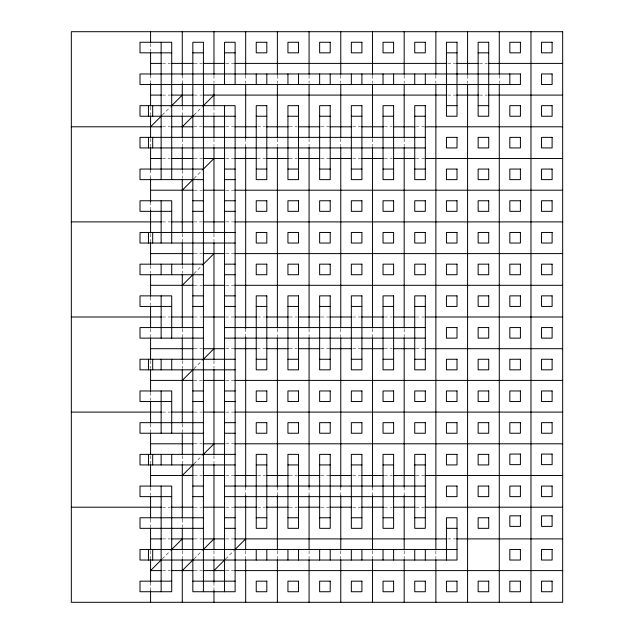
<?xml version="1.0" encoding="UTF-8"?>
<svg xmlns="http://www.w3.org/2000/svg" width="634" height="634" viewBox="0 0 634 634"><rect width="100%" height="100%" fill="white"/><g stroke="black" fill="none" stroke-linecap="round" stroke-linejoin="round"><path stroke-width="0.48" stroke-dasharray="3.17 2.38" d="M162.288 115.087L170.562 106.813M193.988 115.087L202.262 106.813M193.988 178.487L202.262 170.213M193.988 273.587L202.262 265.313M193.988 368.687L202.262 360.413M193.988 463.787L202.262 455.513M162.288 558.887L170.562 550.613M193.988 558.887L202.262 550.613M225.688 558.887L233.962 550.613M162.463 63.4L170.387 63.4M194.162 63.4L202.088 63.4M225.862 63.4L233.787 63.4M447.762 63.4L455.688 63.4M479.462 63.4L487.387 63.4M162.463 95.1L170.387 95.1M194.162 95.1L202.088 95.1M447.762 95.1L455.688 95.1M479.462 95.1L487.387 95.1M162.463 126.8L170.387 126.8M193.806 126.8L202.444 126.8M225.862 126.8L233.787 126.8M257.562 126.8L265.488 126.8M289.262 126.8L297.188 126.8M320.962 126.8L328.887 126.8M352.662 126.8L360.587 126.8M384.363 126.8L392.287 126.8M416.062 126.8L423.988 126.8M162.463 158.5L170.387 158.5M194.162 158.5L202.088 158.5M225.862 158.5L233.787 158.5M257.206 158.5L265.844 158.5M289.262 158.5L297.188 158.5M320.962 158.5L328.887 158.5M352.662 158.5L360.587 158.5M384.363 158.5L392.287 158.5M416.062 158.5L423.988 158.5M194.162 190.2L202.088 190.2M225.862 190.2L233.787 190.2M162.463 221.9L170.387 221.9M193.806 221.9L202.444 221.9M225.862 221.9L233.787 221.9M194.162 253.6L202.088 253.6M225.862 253.6L233.787 253.6M194.162 285.3L202.088 285.3M225.862 285.3L233.787 285.3M162.463 317L170.387 317M194.162 317L202.088 317M225.506 317L234.144 317M257.562 317L265.488 317M289.262 317L297.188 317M320.962 317L328.887 317M352.662 317L360.587 317M384.363 317L392.287 317M416.062 317L423.988 317M194.162 348.7L202.088 348.7M225.862 348.7L233.787 348.7M257.206 348.7L265.844 348.7M289.262 348.7L297.188 348.7M320.962 348.7L328.887 348.7M352.662 348.7L360.587 348.7M384.363 348.7L392.287 348.7M416.062 348.7L423.988 348.7M193.806 380.4L202.444 380.4M225.862 380.4L233.787 380.4M162.463 412.1L170.387 412.1M194.162 412.1L202.088 412.1M225.862 412.1L233.787 412.1M194.162 443.8L202.088 443.8M225.862 443.8L233.787 443.8M194.162 475.5L202.088 475.5M225.862 475.5L233.787 475.5M257.562 475.5L265.488 475.5M289.262 475.5L297.188 475.5M320.962 475.5L328.887 475.5M352.662 475.5L360.587 475.5M384.363 475.5L392.287 475.5M416.062 475.5L423.988 475.5M162.463 507.2L170.387 507.2M194.162 507.2L202.088 507.2M225.862 507.2L233.787 507.2M257.562 507.2L265.488 507.2M289.262 507.2L297.188 507.2M320.962 507.2L328.887 507.2M352.662 507.2L360.587 507.2M384.363 507.2L392.287 507.2M416.062 507.2L423.988 507.2M162.463 538.9L170.387 538.9M194.162 538.9L202.088 538.9M225.862 538.9L233.787 538.9M447.762 538.9L455.688 538.9M162.463 570.6L170.387 570.6M194.162 570.6L202.088 570.6M225.862 570.6L233.787 570.6M499.275 75.287L499.275 83.212M467.575 75.287L467.575 83.212M435.875 75.287L435.875 83.212M435.875 550.788L435.875 558.712M404.175 75.287L404.175 83.212M404.175 138.688L404.175 146.612M404.175 328.887L404.175 336.812M404.175 487.031L404.175 495.669M404.175 550.788L404.175 558.712M372.475 75.287L372.475 83.212M372.475 138.688L372.475 146.612M372.475 328.887L372.475 336.812M372.475 487.031L372.475 495.669M372.475 550.788L372.475 558.712M340.775 75.287L340.775 83.212M340.775 138.688L340.775 146.612M340.775 328.887L340.775 336.812M340.775 487.031L340.775 495.669M340.775 550.788L340.775 558.712M309.075 75.287L309.075 83.212M309.075 138.688L309.075 146.612M309.075 328.887L309.075 336.812M309.075 487.031L309.075 495.669M309.075 550.788L309.075 558.712M277.375 75.287L277.375 83.212M277.375 138.688L277.375 146.612M277.375 328.887L277.375 336.812M277.375 487.031L277.375 495.669M277.375 550.788L277.375 558.712M245.675 75.287L245.675 83.212M245.675 138.331L245.675 146.969M245.675 328.531L245.675 337.169M245.675 487.031L245.675 495.669M245.675 550.788L245.675 558.712M213.975 75.287L213.975 83.212M213.975 106.987L213.975 114.912M213.975 138.688L213.975 146.612M213.975 233.787L213.975 241.713M213.975 360.587L213.975 368.512M213.975 455.688L213.975 463.613M213.975 550.788L213.975 558.712M213.975 582.131L213.975 590.769M182.275 74.931L182.275 83.569M182.275 106.987L182.275 114.912M182.275 138.688L182.275 146.612M182.275 170.387L182.275 178.312M182.275 233.787L182.275 241.713M182.275 265.488L182.275 273.412M182.275 328.887L182.275 336.812M182.275 360.587L182.275 368.512M182.275 423.988L182.275 431.912M182.275 455.688L182.275 463.613M182.275 519.087L182.275 527.012M182.275 550.788L182.275 558.712M150.575 43.587L150.575 51.512M150.575 74.931L150.575 83.569M150.575 106.987L150.575 114.912M150.575 138.569L150.575 146.612M150.575 169.936L150.575 178.764M150.575 201.731L150.575 210.369M150.575 233.787L150.575 241.713M150.575 265.488L150.575 273.412M150.575 297.188L150.575 305.113M150.575 328.887L150.575 336.812M150.575 360.587L150.575 368.512M150.575 392.287L150.575 400.212M150.575 423.988L150.575 431.912M150.575 455.688L150.575 463.613M150.575 487.387L150.575 495.312M150.575 519.087L150.575 527.012M150.575 550.788L150.575 558.712M150.575 582.131L150.575 590.769"/><path stroke-width="0.95" d="M150.575 126.8L161.599 115.776M171.251 106.124L182.275 95.1M182.275 126.8L193.299 115.776M202.951 106.124L213.975 95.1M182.275 190.2L193.299 179.176M202.951 169.524L213.975 158.5M182.275 285.3L193.299 274.276M202.951 264.624L213.975 253.6M182.275 380.4L193.299 369.376M202.951 359.724L213.975 348.7M182.275 475.5L193.299 464.476M202.951 454.824L213.975 443.8M161.599 559.576L150.575 570.6L161.472 570.6M171.251 549.924L182.275 538.9M182.275 570.6L193.299 559.576M202.951 549.924L213.975 538.9M213.975 570.6L224.999 559.576M234.651 549.924L245.675 538.9M171.711 52.836L140.011 52.836L140.011 42.264L171.711 42.264L171.711 179.636M192.839 52.836L203.411 52.836M224.539 52.836L235.111 52.836M446.439 52.836L457.011 52.836M478.139 52.836L488.711 52.836M150.575 63.4L161.472 63.4M171.378 63.4L193.172 63.4M203.078 63.4L224.872 63.4M234.778 63.4L446.772 63.4M456.678 63.4L478.472 63.4M488.378 63.4L562.675 63.4M150.575 95.1L161.472 95.1M171.378 95.1L193.172 95.1M203.078 95.1L446.772 95.1M456.678 95.1L478.472 95.1M488.378 95.1L562.675 95.1M446.439 105.664L457.011 105.664M478.139 105.664L488.711 105.664M235.111 116.236L140.011 116.236L140.011 105.664L235.111 105.664L235.111 591.736L192.839 591.736L192.839 42.264L203.411 42.264L203.411 591.736M256.239 116.236L266.811 116.236M287.939 116.236L298.511 116.236M319.639 116.236L330.211 116.236M351.339 116.236L361.911 116.236M383.039 116.236L393.611 116.236M414.739 116.236L425.311 116.236M71.325 126.8L161.472 126.8M171.378 126.8L192.839 126.8M203.411 126.8L224.872 126.8M234.778 126.8L256.572 126.8M266.478 126.8L288.272 126.8M298.178 126.8L319.972 126.8M329.878 126.8L351.672 126.8M361.578 126.8L383.372 126.8M393.278 126.8L415.072 126.8M424.978 126.8L562.675 126.8M425.311 137.364L140.011 137.364L140.011 147.936L425.311 147.936M150.575 158.5L161.472 158.5M171.378 158.5L193.172 158.5M203.078 158.5L224.872 158.5M234.778 158.5L256.239 158.5M266.811 158.5L288.272 158.5M298.178 158.5L319.972 158.5M329.878 158.5L351.672 158.5M361.578 158.5L383.372 158.5M393.278 158.5L415.072 158.5M424.978 158.5L562.675 158.5M203.411 169.064L140.011 169.064L140.011 179.636L203.411 179.636M224.539 169.064L235.111 169.064M256.239 169.064L266.811 169.064M287.939 169.064L298.511 169.064M319.639 169.064L330.211 169.064M351.339 169.064L361.911 169.064M383.039 169.064L393.611 169.064M414.739 169.064L425.311 169.064M224.539 179.636L235.111 179.636M150.575 190.2L193.172 190.2M203.078 190.2L224.872 190.2M234.778 190.2L562.675 190.2M192.839 200.764L203.411 200.764M224.539 200.764L235.111 200.764M171.711 211.336L140.011 211.336L140.011 200.764L171.711 200.764L171.711 243.036M192.839 211.336L203.411 211.336M224.539 211.336L235.111 211.336M71.325 221.9L161.472 221.9M171.378 221.9L192.839 221.9M203.411 221.9L224.872 221.9M234.778 221.9L562.675 221.9M235.111 232.464L140.011 232.464L140.011 243.036L235.111 243.036M150.575 253.6L193.172 253.6M203.078 253.6L224.872 253.6M234.778 253.6L562.675 253.6M203.411 264.164L140.011 264.164L140.011 274.736L203.411 274.736M224.539 264.164L235.111 264.164M224.539 274.736L235.111 274.736M150.575 285.3L193.172 285.3M203.078 285.3L224.872 285.3M234.778 285.3L562.675 285.3M192.839 295.864L203.411 295.864M224.539 295.864L235.111 295.864M171.711 306.436L140.011 306.436L140.011 295.864L171.711 295.864L171.711 338.136M192.839 306.436L203.411 306.436M224.539 306.436L235.111 306.436M256.239 306.436L266.811 306.436M287.939 306.436L298.511 306.436M319.639 306.436L330.211 306.436M351.339 306.436L361.911 306.436M383.039 306.436L393.611 306.436M414.739 306.436L425.311 306.436M71.325 317L161.472 317M171.378 317L193.172 317M203.078 317L224.539 317M235.111 317L256.572 317M266.478 317L288.272 317M298.178 317L319.972 317M329.878 317L351.672 317M361.578 317L383.372 317M393.278 317L415.072 317M424.978 317L562.675 317M203.411 327.564L140.011 327.564L140.011 338.136L203.411 338.136M224.539 327.564L425.311 327.564M224.539 338.136L425.311 338.136M150.575 348.7L193.172 348.7M203.078 348.7L224.872 348.7M234.778 348.7L256.239 348.7M266.811 348.7L288.272 348.7M298.178 348.7L319.972 348.7M329.878 348.7L351.672 348.7M361.578 348.7L383.372 348.7M393.278 348.7L415.072 348.7M424.978 348.7L562.675 348.7M235.111 359.264L140.011 359.264L140.011 369.836L235.111 369.836M256.239 359.264L266.811 359.264M287.939 359.264L298.511 359.264M319.639 359.264L330.211 359.264M351.339 359.264L361.911 359.264M383.039 359.264L393.611 359.264M414.739 359.264L425.311 359.264M150.575 380.4L192.839 380.4M203.411 380.4L224.872 380.4M234.778 380.4L562.675 380.4M192.839 390.964L203.411 390.964M224.539 390.964L235.111 390.964M171.711 401.536L140.011 401.536L140.011 390.964L171.711 390.964L171.711 433.236M192.839 401.536L203.411 401.536M224.539 401.536L235.111 401.536M71.325 412.1L161.472 412.1M171.378 412.1L193.172 412.1M203.078 412.1L224.872 412.1M234.778 412.1L562.675 412.1M203.411 422.664L140.011 422.664L140.011 433.236L203.411 433.236M224.539 422.664L235.111 422.664M224.539 433.236L235.111 433.236M150.575 443.8L193.172 443.8M203.078 443.8L224.872 443.8M234.778 443.8L562.675 443.8M235.111 454.364L140.011 454.364L140.011 464.936L235.111 464.936M256.239 464.936L266.811 464.936M287.939 464.936L298.511 464.936M319.639 464.936L330.211 464.936M351.339 464.936L361.911 464.936M383.039 464.936L393.611 464.936M414.739 464.936L425.311 464.936M150.575 475.5L193.172 475.5M203.078 475.5L224.872 475.5M234.778 475.5L256.572 475.5M266.478 475.5L288.272 475.5M298.178 475.5L319.972 475.5M329.878 475.5L351.672 475.5M361.578 475.5L383.372 475.5M393.278 475.5L415.072 475.5M424.978 475.5L562.675 475.5M192.839 486.064L203.411 486.064M224.539 486.064L425.311 486.064M171.711 496.636L140.011 496.636L140.011 486.064L171.711 486.064L171.711 591.736L140.011 591.736L140.011 581.164L171.711 581.164M192.839 496.636L203.411 496.636M224.539 496.636L425.311 496.636M71.325 507.2L161.472 507.2M171.378 507.2L193.172 507.2M203.078 507.2L224.872 507.2M234.778 507.2L256.572 507.2M266.478 507.2L288.272 507.2M298.178 507.2L319.972 507.2M329.878 507.2L351.672 507.2M361.578 507.2L383.372 507.2M393.278 507.2L415.072 507.2M424.978 507.2L562.675 507.2M203.411 517.764L140.011 517.764L140.011 528.336L203.411 528.336M224.539 517.764L235.111 517.764M256.239 517.764L266.811 517.764M287.939 517.764L298.511 517.764M319.639 517.764L330.211 517.764M351.339 517.764L361.911 517.764M383.039 517.764L393.611 517.764M414.739 517.764L425.311 517.764M224.539 528.336L235.111 528.336M446.439 528.336L457.011 528.336M150.575 538.9L161.472 538.9M171.378 538.9L193.172 538.9M203.078 538.9L224.872 538.9M234.778 538.9L446.772 538.9M456.678 538.9L562.675 538.9M457.011 549.464L140.011 549.464L140.011 560.036L457.011 560.036L457.011 517.764L446.439 517.764L446.439 560.036M171.378 570.6L193.172 570.6M203.078 570.6L224.872 570.6M234.778 570.6L562.675 570.6M192.839 581.164L235.111 581.164M530.975 31.7L530.975 602.3M509.839 73.964L509.839 84.536M499.275 31.7L499.275 74.297M499.275 84.203L499.275 602.3M467.575 31.7L467.575 74.297M467.575 84.203L467.575 602.3M435.875 31.7L435.875 74.297M435.875 84.203L435.875 549.797M435.875 559.703L435.875 602.3M425.311 73.964L425.311 84.536M425.311 549.464L425.311 560.036M414.739 73.964L414.739 84.536M414.739 549.464L414.739 560.036M404.175 31.7L404.175 74.297M404.175 84.203L404.175 137.697M404.175 147.603L404.175 327.897M404.175 337.803L404.175 487.031M404.175 495.669L404.175 549.797M404.175 559.703L404.175 602.3M393.611 73.964L393.611 84.536M393.611 549.464L393.611 560.036M383.039 73.964L383.039 84.536M383.039 549.464L383.039 560.036M372.475 31.7L372.475 74.297M372.475 84.203L372.475 137.697M372.475 147.603L372.475 327.897M372.475 337.803L372.475 487.031M372.475 495.669L372.475 549.797M372.475 559.703L372.475 602.3M361.911 73.964L361.911 84.536M361.911 549.464L361.911 560.036M351.339 73.964L351.339 84.536M351.339 549.464L351.339 560.036M340.775 31.7L340.775 74.297M340.775 84.203L340.775 137.697M340.775 147.603L340.775 327.897M340.775 337.803L340.775 487.031M340.775 495.669L340.775 549.797M340.775 559.703L340.775 602.3M330.211 73.964L330.211 84.536M330.211 549.464L330.211 560.036M319.639 73.964L319.639 84.536M319.639 549.464L319.639 560.036M309.075 31.7L309.075 74.297M309.075 84.203L309.075 137.697M309.075 147.603L309.075 327.897M309.075 337.803L309.075 487.031M309.075 495.669L309.075 549.797M309.075 559.703L309.075 602.3M298.511 73.964L298.511 84.536M298.511 549.464L298.511 560.036M287.939 73.964L287.939 84.536M287.939 549.464L287.939 560.036M277.375 31.7L277.375 74.297M277.375 84.203L277.375 137.697M277.375 147.603L277.375 327.897M277.375 337.803L277.375 487.031M277.375 495.669L277.375 549.797M277.375 559.703L277.375 602.3M266.811 73.964L266.811 84.536M266.811 549.464L266.811 560.036M256.239 73.964L256.239 84.536M256.239 549.464L256.239 560.036M245.675 31.7L245.675 74.297M245.675 84.203L245.675 138.331M245.675 146.969L245.675 328.531M245.675 337.169L245.675 487.031M245.675 495.669L245.675 549.797M245.675 559.703L245.675 602.3M235.111 84.536L235.111 42.264L224.539 42.264L224.539 84.536M224.539 105.664L224.539 591.736M213.975 31.7L213.975 74.297M213.975 84.203L213.975 105.997M213.975 115.903L213.975 137.697M213.975 147.603L213.975 232.797M213.975 242.703L213.975 359.597M213.975 369.503L213.975 454.697M213.975 464.603L213.975 549.797M213.975 559.703L213.975 582.131M213.975 590.769L213.975 602.3M182.275 31.7L182.275 74.931M182.275 83.569L182.275 105.997M182.275 115.903L182.275 137.697M182.275 147.603L182.275 169.397M182.275 179.303L182.275 232.797M182.275 242.703L182.275 264.497M182.275 274.403L182.275 327.897M182.275 337.803L182.275 359.597M182.275 369.503L182.275 422.997M182.275 432.903L182.275 454.697M182.275 464.603L182.275 518.097M182.275 528.003L182.275 549.797M182.275 559.703L182.275 602.3M171.711 264.164L171.711 274.736M171.711 359.264L171.711 369.836M171.711 454.364L171.711 464.936M161.139 42.264L161.139 179.636M161.139 200.764L161.139 243.036M161.139 264.164L161.139 274.736M161.139 295.864L161.139 338.136M161.139 359.264L161.139 369.836M161.139 390.964L161.139 433.236M161.139 454.364L161.139 464.936M161.139 486.064L161.139 591.736M152.691 105.664L152.691 116.236M152.691 137.364L152.691 147.936M152.691 232.464L152.691 243.036M152.691 359.264L152.691 369.836M152.691 454.364L152.691 464.936M152.691 549.464L152.691 560.036M150.575 31.7L150.575 42.597M150.575 52.503L150.575 74.931M150.575 83.569L150.575 105.997M150.575 115.903L150.575 137.697M150.575 147.389L150.575 169.936M150.575 178.764L150.575 201.731M150.575 210.369L150.575 232.797M150.575 242.703L150.575 264.497M150.575 274.403L150.575 296.197M150.575 306.103L150.575 327.897M150.575 337.803L150.575 359.597M150.575 369.503L150.575 391.297M150.575 401.203L150.575 422.997M150.575 432.903L150.575 454.697M150.575 464.603L150.575 486.397M150.575 496.303L150.575 518.097M150.575 528.003L150.575 549.797M150.575 559.703L150.575 582.131M150.575 590.769L150.575 602.3M148.459 105.664L148.459 116.236M148.459 137.364L148.459 147.936M148.459 232.464L148.459 243.036M148.459 359.264L148.459 369.836M148.459 454.364L148.459 464.936M148.459 549.464L148.459 560.036M562.675 31.7L71.325 31.7L71.325 602.3L562.675 602.3L562.675 31.7M266.811 42.264L256.239 42.264L256.239 52.836L266.811 52.836L266.811 42.264M298.511 42.264L287.939 42.264L287.939 52.836L298.511 52.836L298.511 42.264M330.211 42.264L319.639 42.264L319.639 52.836L330.211 52.836L330.211 42.264M361.911 42.264L351.339 42.264L351.339 52.836L361.911 52.836L361.911 42.264M393.611 42.264L383.039 42.264L383.039 52.836L393.611 52.836L393.611 42.264M425.311 42.264L414.739 42.264L414.739 52.836L425.311 52.836L425.311 42.264M457.011 42.264L446.439 42.264L446.439 116.236L457.011 116.236L457.011 42.264M488.711 42.264L478.139 42.264L478.139 116.236L488.711 116.236L488.711 42.264M520.411 42.264L509.839 42.264L509.839 52.836L520.411 52.836L520.411 42.264M552.111 42.264L541.539 42.264L541.539 52.836L552.111 52.836L552.111 42.264M520.411 73.964L140.011 73.964L140.011 84.536L520.411 84.536L520.411 73.964M552.111 73.964L541.539 73.964L541.539 84.536L552.111 84.536L552.111 73.964M266.811 105.664L256.239 105.664L256.239 179.636L266.811 179.636L266.811 105.664M298.511 105.664L287.939 105.664L287.939 179.636L298.511 179.636L298.511 105.664M330.211 105.664L319.639 105.664L319.639 179.636L330.211 179.636L330.211 105.664M361.911 105.664L351.339 105.664L351.339 179.636L361.911 179.636L361.911 105.664M393.611 105.664L383.039 105.664L383.039 179.636L393.611 179.636L393.611 105.664M425.311 105.664L414.739 105.664L414.739 179.636L425.311 179.636L425.311 105.664M520.411 105.664L509.839 105.664L509.839 116.236L520.411 116.236L520.411 105.664M552.111 105.664L541.539 105.664L541.539 116.236L552.111 116.236L552.111 105.664M457.011 137.364L446.439 137.364L446.439 147.936L457.011 147.936L457.011 137.364M488.711 137.364L478.139 137.364L478.139 147.936L488.711 147.936L488.711 137.364M520.411 137.364L509.839 137.364L509.839 147.936L520.411 147.936L520.411 137.364M552.111 137.364L541.539 137.364L541.539 147.936L552.111 147.936L552.111 137.364M457.011 169.064L446.439 169.064L446.439 179.636L457.011 179.636L457.011 169.064M488.711 169.064L478.139 169.064L478.139 179.636L488.711 179.636L488.711 169.064M520.411 169.064L509.839 169.064L509.839 179.636L520.411 179.636L520.411 169.064M552.111 169.064L541.539 169.064L541.539 179.636L552.111 179.636L552.111 169.064M266.811 200.764L256.239 200.764L256.239 211.336L266.811 211.336L266.811 200.764M298.511 200.764L287.939 200.764L287.939 211.336L298.511 211.336L298.511 200.764M330.211 200.764L319.639 200.764L319.639 211.336L330.211 211.336L330.211 200.764M361.911 200.764L351.339 200.764L351.339 211.336L361.911 211.336L361.911 200.764M393.611 200.764L383.039 200.764L383.039 211.336L393.611 211.336L393.611 200.764M425.311 200.764L414.739 200.764L414.739 211.336L425.311 211.336L425.311 200.764M457.011 200.764L446.439 200.764L446.439 211.336L457.011 211.336L457.011 200.764M488.711 200.764L478.139 200.764L478.139 211.336L488.711 211.336L488.711 200.764M520.411 200.764L509.839 200.764L509.839 211.336L520.411 211.336L520.411 200.764M552.111 200.764L541.539 200.764L541.539 211.336L552.111 211.336L552.111 200.764M266.811 232.464L256.239 232.464L256.239 243.036L266.811 243.036L266.811 232.464M298.511 232.464L287.939 232.464L287.939 243.036L298.511 243.036L298.511 232.464M330.211 232.464L319.639 232.464L319.639 243.036L330.211 243.036L330.211 232.464M361.911 232.464L351.339 232.464L351.339 243.036L361.911 243.036L361.911 232.464M393.611 232.464L383.039 232.464L383.039 243.036L393.611 243.036L393.611 232.464M425.311 232.464L414.739 232.464L414.739 243.036L425.311 243.036L425.311 232.464M457.011 232.464L446.439 232.464L446.439 243.036L457.011 243.036L457.011 232.464M488.711 232.464L478.139 232.464L478.139 243.036L488.711 243.036L488.711 232.464M520.411 232.464L509.839 232.464L509.839 243.036L520.411 243.036L520.411 232.464M552.111 232.464L541.539 232.464L541.539 243.036L552.111 243.036L552.111 232.464M266.811 264.164L256.239 264.164L256.239 274.736L266.811 274.736L266.811 264.164M298.511 264.164L287.939 264.164L287.939 274.736L298.511 274.736L298.511 264.164M330.211 264.164L319.639 264.164L319.639 274.736L330.211 274.736L330.211 264.164M361.911 264.164L351.339 264.164L351.339 274.736L361.911 274.736L361.911 264.164M393.611 264.164L383.039 264.164L383.039 274.736L393.611 274.736L393.611 264.164M425.311 264.164L414.739 264.164L414.739 274.736L425.311 274.736L425.311 264.164M457.011 264.164L446.439 264.164L446.439 274.736L457.011 274.736L457.011 264.164M488.711 264.164L478.139 264.164L478.139 274.736L488.711 274.736L488.711 264.164M520.411 264.164L509.839 264.164L509.839 274.736L520.411 274.736L520.411 264.164M552.111 264.164L541.539 264.164L541.539 274.736L552.111 274.736L552.111 264.164M266.811 295.864L256.239 295.864L256.239 369.836L266.811 369.836L266.811 295.864M298.511 295.864L287.939 295.864L287.939 369.836L298.511 369.836L298.511 295.864M330.211 295.864L319.639 295.864L319.639 369.836L330.211 369.836L330.211 295.864M361.911 295.864L351.339 295.864L351.339 369.836L361.911 369.836L361.911 295.864M393.611 295.864L383.039 295.864L383.039 369.836L393.611 369.836L393.611 295.864M425.311 295.864L414.739 295.864L414.739 369.836L425.311 369.836L425.311 295.864M457.011 295.864L446.439 295.864L446.439 306.436L457.011 306.436L457.011 295.864M488.711 295.864L478.139 295.864L478.139 306.436L488.711 306.436L488.711 295.864M520.411 295.864L509.839 295.864L509.839 306.436L520.411 306.436L520.411 295.864M552.111 295.864L541.539 295.864L541.539 306.436L552.111 306.436L552.111 295.864M457.011 327.564L446.439 327.564L446.439 338.136L457.011 338.136L457.011 327.564M488.711 327.564L478.139 327.564L478.139 338.136L488.711 338.136L488.711 327.564M520.411 327.564L509.839 327.564L509.839 338.136L520.411 338.136L520.411 327.564M552.111 327.564L541.539 327.564L541.539 338.136L552.111 338.136L552.111 327.564M457.011 359.264L446.439 359.264L446.439 369.836L457.011 369.836L457.011 359.264M488.711 359.264L478.139 359.264L478.139 369.836L488.711 369.836L488.711 359.264M520.411 359.264L509.839 359.264L509.839 369.836L520.411 369.836L520.411 359.264M552.111 359.264L541.539 359.264L541.539 369.836L552.111 369.836L552.111 359.264M266.811 390.964L256.239 390.964L256.239 401.536L266.811 401.536L266.811 390.964M298.511 390.964L287.939 390.964L287.939 401.536L298.511 401.536L298.511 390.964M330.211 390.964L319.639 390.964L319.639 401.536L330.211 401.536L330.211 390.964M361.911 390.964L351.339 390.964L351.339 401.536L361.911 401.536L361.911 390.964M393.611 390.964L383.039 390.964L383.039 401.536L393.611 401.536L393.611 390.964M425.311 390.964L414.739 390.964L414.739 401.536L425.311 401.536L425.311 390.964M457.011 390.964L446.439 390.964L446.439 401.536L457.011 401.536L457.011 390.964M488.711 390.964L478.139 390.964L478.139 401.536L488.711 401.536L488.711 390.964M520.411 390.964L509.839 390.964L509.839 401.536L520.411 401.536L520.411 390.964M552.111 390.964L541.539 390.964L541.539 401.536L552.111 401.536L552.111 390.964M266.811 422.664L256.239 422.664L256.239 433.236L266.811 433.236L266.811 422.664M298.511 422.664L287.939 422.664L287.939 433.236L298.511 433.236L298.511 422.664M330.211 422.664L319.639 422.664L319.639 433.236L330.211 433.236L330.211 422.664M361.911 422.664L351.339 422.664L351.339 433.236L361.911 433.236L361.911 422.664M393.611 422.664L383.039 422.664L383.039 433.236L393.611 433.236L393.611 422.664M425.311 422.664L414.739 422.664L414.739 433.236L425.311 433.236L425.311 422.664M457.011 422.664L446.439 422.664L446.439 433.236L457.011 433.236L457.011 422.664M488.711 422.664L478.139 422.664L478.139 433.236L488.711 433.236L488.711 422.664M520.411 422.664L509.839 422.664L509.839 433.236L520.411 433.236L520.411 422.664M552.111 422.664L541.539 422.664L541.539 433.236L552.111 433.236L552.111 422.664M520.411 454.063L509.839 454.063L509.839 464.635L520.411 464.635L520.411 454.063M552.111 454.063L541.539 454.063L541.539 464.635L552.111 464.635L552.111 454.063M266.811 454.364L256.239 454.364L256.239 528.336L266.811 528.336L266.811 454.364M298.511 454.364L287.939 454.364L287.939 528.336L298.511 528.336L298.511 454.364M330.211 454.364L319.639 454.364L319.639 528.336L330.211 528.336L330.211 454.364M361.911 454.364L351.339 454.364L351.339 528.336L361.911 528.336L361.911 454.364M393.611 454.364L383.039 454.364L383.039 528.336L393.611 528.336L393.611 454.364M425.311 454.364L414.739 454.364L414.739 528.336L425.311 528.336L425.311 454.364M457.011 454.364L446.439 454.364L446.439 464.936L457.011 464.936L457.011 454.364M488.711 454.364L478.139 454.364L478.139 464.936L488.711 464.936L488.711 454.364M457.011 486.064L446.439 486.064L446.439 496.636L457.011 496.636L457.011 486.064M488.711 486.064L478.139 486.064L478.139 496.636L488.711 496.636L488.711 486.064M520.411 486.064L509.839 486.064L509.839 496.636L520.411 496.636L520.411 486.064M552.111 486.064L541.539 486.064L541.539 496.636L552.111 496.636L552.111 486.064M520.411 515.83L509.839 515.83L509.839 526.394L520.411 526.394L520.411 515.83M552.111 515.83L541.539 515.83L541.539 526.394L552.111 526.394L552.111 515.83M488.711 517.764L478.139 517.764L478.139 528.336L488.711 528.336L488.711 517.764M520.411 549.464L509.839 549.464L509.839 560.036L520.411 560.036L520.411 549.464M552.111 549.464L541.539 549.464L541.539 560.036L552.111 560.036L552.111 549.464M266.811 581.164L256.239 581.164L256.239 591.736L266.811 591.736L266.811 581.164M298.511 581.164L287.939 581.164L287.939 591.736L298.511 591.736L298.511 581.164M330.211 581.164L319.639 581.164L319.639 591.736L330.211 591.736L330.211 581.164M361.911 581.164L351.339 581.164L351.339 591.736L361.911 591.736L361.911 581.164M393.611 581.164L383.039 581.164L383.039 591.736L393.611 591.736L393.611 581.164M425.311 581.164L414.739 581.164L414.739 591.736L425.311 591.736L425.311 581.164M457.011 581.164L446.439 581.164L446.439 591.736L457.011 591.736L457.011 581.164M488.711 581.164L478.139 581.164L478.139 591.736L488.711 591.736L488.711 581.164M520.411 581.164L509.839 581.164L509.839 591.736L520.411 591.736L520.411 581.164M552.111 581.164L541.539 581.164L541.539 591.736L552.111 591.736L552.111 581.164"/></g></svg>
